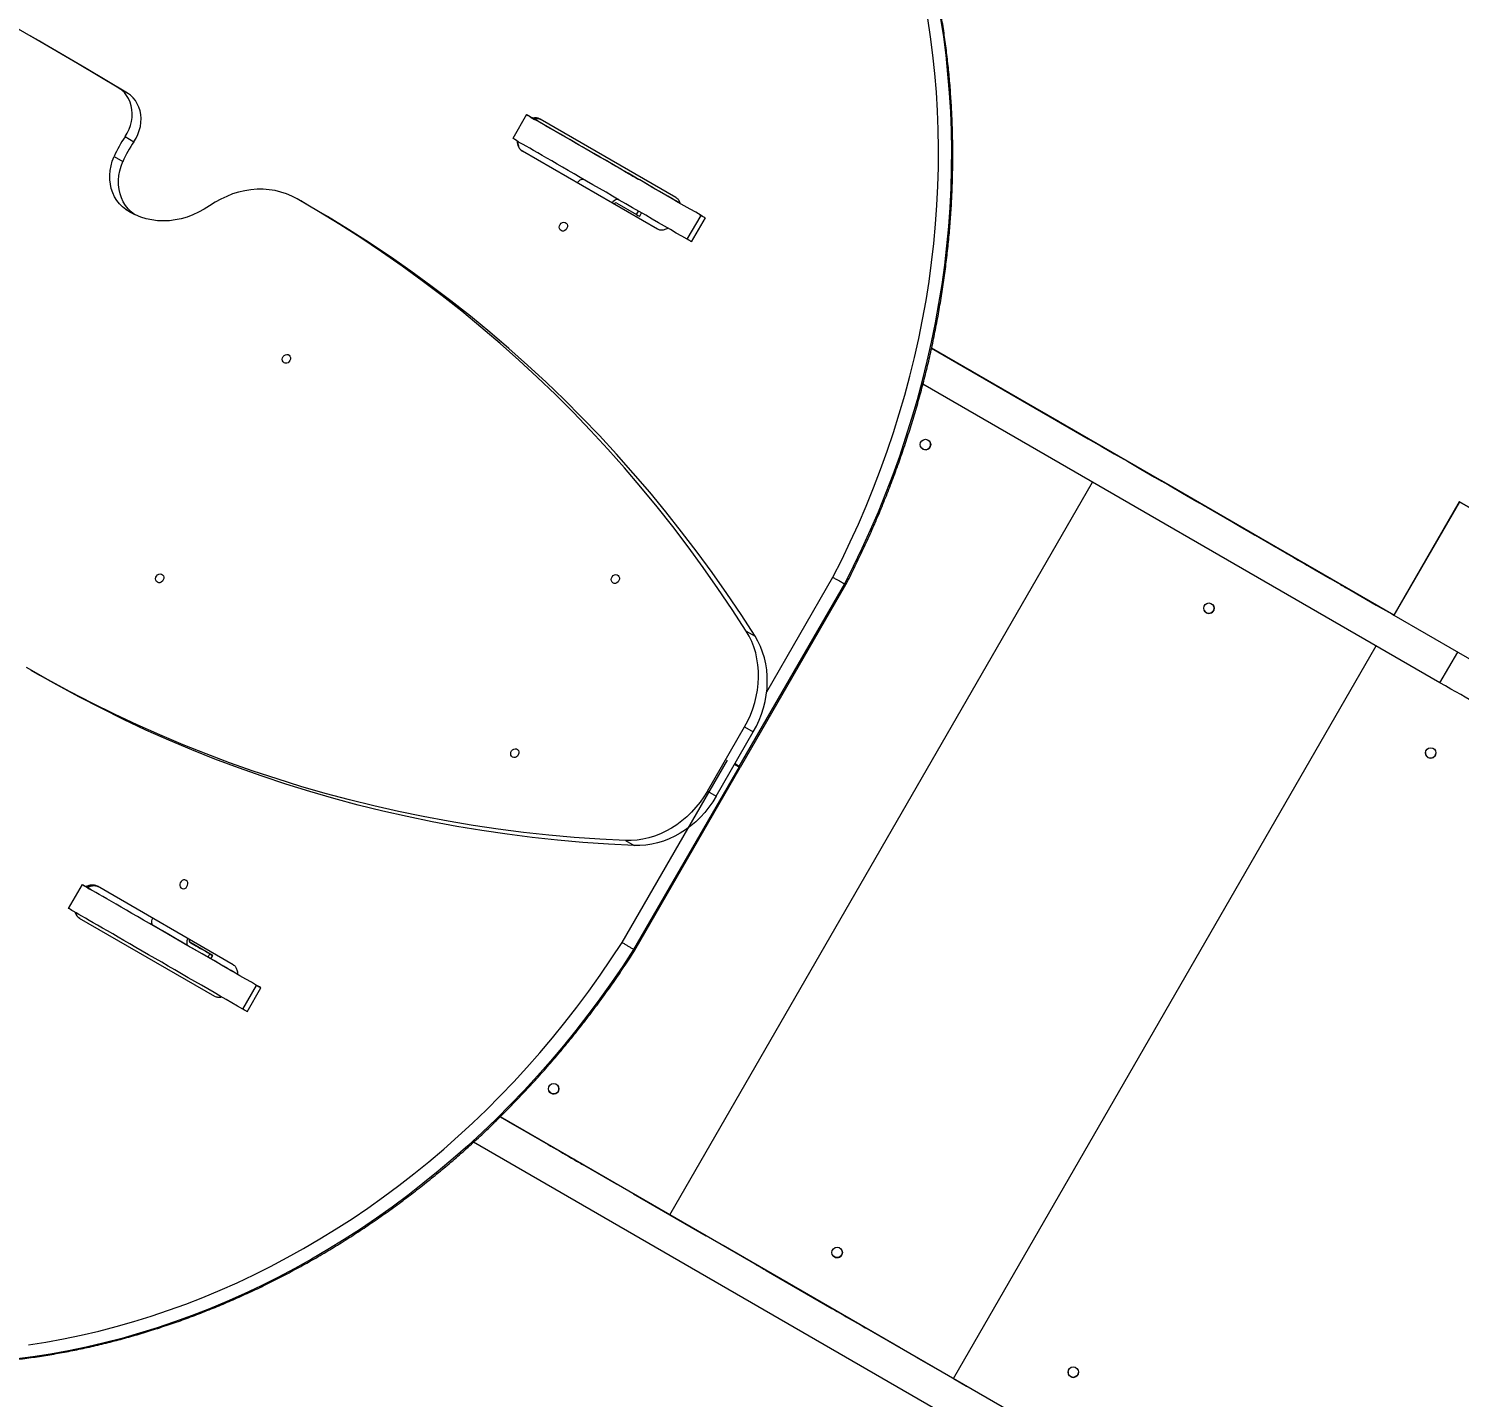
# Model space of a CAD drawing. Header units: millimetres. Extents: x -5713 to 5719, y -6024 to 5481.
# Drawn here: x -472 to 621, y 441 to 1486 of the extents above; entities that cross this region are included whole.
import ezdxf

# ---------------------------------------------------------------- set-up
doc = ezdxf.new("R2010")
doc.units = ezdxf.units.MM
for name, color, linetype in [('DIKOM_ОБЪЕКТ', 7, 'Continuous'), ('DIKOM_РАЗМЕР_ЗОНА', 7, 'Continuous'), ('DIKOM_РАЗМЕР_ОБЪЕКТА', 7, 'Continuous')]:
    doc.layers.add(name, color=color, linetype=linetype)
doc.styles.add('style1', font='arial.ttf', dxfattribs={"width": 0.8})
doc.dimstyles.new('1-50', dxfattribs={"dimtxt": 300, "dimasz": 200, "dimexe": 100, "dimexo": 0, "dimgap": 100, "dimtad": 1, "dimdec": 0, "dimtxsty": 'style1', "dimcen": 0, "dimclrd": 7, "dimclre": 7, "dimadec": 1, "dimazin": 2, "dimtfac": 1, "dimtdec": 0, "dimtmove": 1, "dimatfit": 3, "dimfxl": 0, "dimlwd": 25, "dimlwe": 18, "dimarcsym": 0})

# ---------------------------------------------------------------- blocks, each defined once
blk = doc.blocks.new('*D16')
at = {"layer": 'Defpoints', "color": 0, "transparency": 16777216}
for p in [(2713.8, 2377.7), (-3598, -60.3), (-3598, -5183.9)]:
    blk.add_point(p, dxfattribs=at)
at = {"layer": 'DIKOM_РАЗМЕР_ОБЪЕКТА', "color": 7, "lineweight": 18, "transparency": 16777216}
for p, q in [((2713.8, 2377.7), (2713.8, -5283.9)), ((-3598, -60.3), (-3598, -5283.9))]:
    blk.add_line(p, q, dxfattribs=at)
at = {"layer": 'DIKOM_РАЗМЕР_ОБЪЕКТА', "color": 7, "lineweight": 25, "transparency": 16777216}
blk.add_line((2513.8, -5183.9), (-3398, -5183.9), dxfattribs=at)
at = {"layer": 'DIKOM_РАЗМЕР_ОБЪЕКТА', "color": 7, "transparency": 16777216}
for points in [[(-3398, -5150.5), (-3398, -5217.2), (-3598, -5183.9)], [(2513.8, -5150.5), (2513.8, -5217.2), (2713.8, -5183.9)]]:
    blk.add_solid(points, dxfattribs=at)
at = {"layer": 'DIKOM_РАЗМЕР_ОБЪЕКТА', "color": 0, "transparency": 16777216, "insert": (-444.9, -4930.6), "char_height": 300, "attachment_point": 5, "style": 'style1'}
blk.add_mtext('6300', dxfattribs=at)
blk = doc.blocks.new('*D15')
at = {"layer": 'Defpoints', "color": 0, "transparency": 16777216}
for p in [(-612.3, 3980.9), (4699.9, 3980.9), (684.2, -2271.4)]:
    blk.add_point(p, dxfattribs=at)
at = {"layer": 'DIKOM_РАЗМЕР_ОБЪЕКТА', "color": 7, "lineweight": 18, "transparency": 16777216}
for p, q in [((-612.3, 3980.9), (4799.9, 3980.9)), ((684.2, -2271.4), (4799.9, -2271.4))]:
    blk.add_line(p, q, dxfattribs=at)
at = {"layer": 'DIKOM_РАЗМЕР_ОБЪЕКТА', "color": 7, "lineweight": 25, "transparency": 16777216}
blk.add_line((4699.9, -2071.4), (4699.9, 3780.9), dxfattribs=at)
at = {"layer": 'DIKOM_РАЗМЕР_ОБЪЕКТА', "color": 7, "transparency": 16777216}
for points in [[(4666.5, 3780.9), (4733.2, 3780.9), (4699.9, 3980.9)], [(4666.5, -2071.4), (4733.2, -2071.4), (4699.9, -2271.4)]]:
    blk.add_solid(points, dxfattribs=at)
at = {"layer": 'DIKOM_РАЗМЕР_ОБЪЕКТА', "color": 0, "transparency": 16777216, "insert": (4446.7, 2209.9), "char_height": 300, "attachment_point": 5, "rotation": 90, "style": 'style1'}
blk.add_mtext('6250', dxfattribs=at)
blk = doc.blocks.new('*D14')
at = {"layer": 'Defpoints', "color": 0, "transparency": 16777216}
for p in [(3820.9, 1133.9), (-5713, -129.1), (3820.9, -5924.4)]:
    blk.add_point(p, dxfattribs=at)
at = {"layer": 'DIKOM_РАЗМЕР_ЗОНА', "color": 7, "lineweight": 18, "transparency": 16777216}
for p, q in [((3820.9, 1133.9), (3820.9, -6024.4)), ((-5713, -129.1), (-5713, -6024.4))]:
    blk.add_line(p, q, dxfattribs=at)
at = {"layer": 'DIKOM_РАЗМЕР_ЗОНА', "color": 7, "lineweight": 25, "transparency": 16777216}
blk.add_line((-5513, -5924.4), (3620.9, -5924.4), dxfattribs=at)
at = {"layer": 'DIKOM_РАЗМЕР_ЗОНА', "color": 7, "transparency": 16777216}
for points in [[(-5513, -5891.1), (-5513, -5957.7), (-5713, -5924.4)], [(3620.9, -5891.1), (3620.9, -5957.7), (3820.9, -5924.4)]]:
    blk.add_solid(points, dxfattribs=at)
at = {"layer": 'DIKOM_РАЗМЕР_ЗОНА', "color": 0, "transparency": 16777216, "insert": (-409.5, -5671.2), "char_height": 300, "attachment_point": 5, "style": 'style1'}
blk.add_mtext('9600', dxfattribs=at)
blk = doc.blocks.new('*D13')
at = {"layer": 'Defpoints', "color": 0, "transparency": 16777216}
for p in [(-612.2, 5480.9), (971.7, -4271.4), (5619.4, -4271.4)]:
    blk.add_point(p, dxfattribs=at)
at = {"layer": 'DIKOM_РАЗМЕР_ЗОНА', "color": 7, "lineweight": 18, "transparency": 16777216}
for p, q in [((-612.2, 5480.9), (5719.4, 5480.9)), ((971.7, -4271.4), (5719.4, -4271.4))]:
    blk.add_line(p, q, dxfattribs=at)
at = {"layer": 'DIKOM_РАЗМЕР_ЗОНА', "color": 7, "lineweight": 25, "transparency": 16777216}
blk.add_line((5619.4, 5280.9), (5619.4, -4071.4), dxfattribs=at)
at = {"layer": 'DIKOM_РАЗМЕР_ЗОНА', "color": 7, "transparency": 16777216}
for points in [[(5586, 5280.9), (5652.7, 5280.9), (5619.4, 5480.9)], [(5586, -4071.4), (5652.7, -4071.4), (5619.4, -4271.4)]]:
    blk.add_solid(points, dxfattribs=at)
at = {"layer": 'DIKOM_РАЗМЕР_ЗОНА', "color": 0, "transparency": 16777216, "insert": (5366.2, 2209.9), "char_height": 300, "attachment_point": 5, "rotation": 90, "style": 'style1'}
blk.add_mtext('9750', dxfattribs=at)

msp = doc.modelspace()

# ---------------------------------------------------------------- linework, layer by layer
at = {"layer": 'DIKOM_ОБЪЕКТ', "color": 7, "linetype": 'Continuous', "lineweight": 15}
for p, q in [((-463.7, 1476.4), (-470.4, 1480.3)), ((-403.2, 1440.5), (-396.4, 1436.6)), ((-91.8, 1420.3), (-102.3, 1402.1)), ((-88.2, 1418.2), (-85.6, 1416.7)), ((22.4, 1357), (-81.3, 1416.9)), ((-398.4, 1403.5), (-391.6, 1399.6)), ((-406.8, 1388.3), (-400.1, 1384.4)), ((8.4, 1332.8), (-94.9, 1392.4)), ((-397.9, 1347.9), (-391.2, 1344.1)), ((-257.4, 1350.5), (-264.2, 1354.4)), ((-22.8, 1352.8), (-7.6, 1344)), ((-7.6, 1344), (-6.1, 1346.6)), ((-5.3, 1342.7), (-3.8, 1345.3)), ((25.4, 1352.7), (22.4, 1354.4)), ((22.4, 1354.4), (22.4, 1354.4)), ((31.1, 1325.1), (41.6, 1343.3)), ((34.4, 1323.2), (44.9, 1341.4)), ((8.4, 1332.8), (8.4, 1332.8)), ((315.3, 1185.6), (217.6, 1241.9)), ((313.6, 1186.6), (217.6, 1241.9)), ((217.6, 1241.9), (337.3, 1172.8)), ((570.8, 1038), (217.6, 1241.9)), ((313.6, 1186.6), (217.6, 1241.9)), ((217.6, 1241.9), (261.4, 1216.7)), ((280.9, 1205.4), (230.6, 1234.4)), ((606, 986.5), (211.1, 1214.5)), ((261.4, 1216.7), (261.4, 1216.7)), ((288.4, 1201), (288.5, 1201)), ((288.4, 1201), (288.4, 1201)), ((315.3, 1185.6), (315.3, 1185.6)), ((320.5, 1182.6), (320.5, 1182.6)), ((320.5, 1182.6), (320.5, 1182.6)), ((17.8, 580.2), (340.7, 1139.7)), ((388, 1143.6), (388, 1143.6)), ((531.8, 1060.6), (393.2, 1140.6)), ((393.2, 1140.6), (393.2, 1140.6)), ((530.1, 1061.6), (395, 1139.6)), ((530.1, 1061.6), (395, 1139.6)), ((420.1, 1125), (420.1, 1125.1)), ((427.6, 1120.7), (427.7, 1120.7)), ((427.7, 1120.7), (477.9, 1091.7)), ((620.7, 1124.7), (570.7, 1038.1)), ((620.8, 1124.6), (570.8, 1038)), ((620.8, 1124.6), (620.7, 1124.7)), ((700.8, 1078.5), (620.7, 1124.7)), ((707.4, 1074.6), (620.8, 1124.6)), ((497.4, 1080.4), (447.2, 1109.4)), ((477.9, 1091.7), (477.9, 1091.7)), ((504.9, 1076.1), (505, 1076)), ((504.9, 1076), (504.9, 1076.1)), ((70.8, 922.6), (151.3, 1062)), ((71.7, 922.1), (152.2, 1061.4)), ((91.7, 979.5), (142.3, 1067)), ((531.8, 1060.6), (531.8, 1060.6)), ((537, 1057.6), (537, 1057.6)), ((537, 1057.6), (537, 1057.6)), ((570.7, 1038.1), (570.7, 1038.1)), ((570.7, 1038.1), (570.7, 1038.1)), ((570.7, 1038.1), (570.7, 1038.1)), ((570.7, 1038.1), (570.7, 1038.1)), ((570.7, 1038.1), (570.7, 1038.1)), ((570.7, 1038.1), (570.7, 1038.1)), ((570.8, 1038), (570.7, 1038.1)), ((570.7, 1038.1), (570.7, 1038.1)), ((570.8, 1038), (657.4, 988)), ((76.1, 1025.9), (82.8, 1022)), ((234.3, 455.2), (557.2, 1014.7)), ((606, 986.5), (619.5, 1009.9)), ((-470.4, 996.2), (-463.7, 992.3)), ((46.4, 903.6), (74.8, 952.8)), ((74.8, 952.8), (81.5, 949)), ((53.1, 899.8), (81.5, 949)), ((-18.7, 788.2), (61.7, 927.4)), ((70.6, 922.2), (-9.9, 782.8)), ((-8.9, 782.3), (71.5, 921.7)), ((67.2, 924.2), (68.4, 923.5)), ((46.4, 903.6), (53.1, 899.8)), ((-16.2, 866), (-9.5, 862.1)), ((-431.2, 832.4), (-441.7, 814.2)), ((-315.8, 771.2), (-419.5, 831.1)), ((-427.6, 830.3), (-425, 828.8)), ((-329.8, 747), (-433.1, 806.6)), ((-350.3, 785.7), (-376.9, 801.1)), ((-333.5, 779.5), (-348.8, 788.3)), ((-335, 776.9), (-350.3, 785.7)), ((-335, 776.9), (-333.5, 779.5)), ((-332.8, 775.6), (-331.3, 778.2)), ((-312.6, 763.9), (-317, 766.5)), ((-317, 766.5), (-317, 766.5)), ((-308.4, 737.2), (-297.9, 755.4)), ((-329.8, 747), (-329.8, 747)), ((-305.1, 735.3), (-294.6, 753.5)), ((283, 427.1), (-111.9, 655)), ((-22.9, 603.7), (-111.8, 655)), ((-111.8, 655), (-75.1, 633.8)), ((-55.6, 622.6), (-105.9, 651.6)), ((269.5, 403.7), (-132.3, 635.6)), ((-75.1, 633.8), (-75.1, 633.8)), ((-48.1, 618.2), (-48, 618.2)), ((-48.1, 618.2), (-48.1, 618.2)), ((-10, 596.2), (17.8, 580.2)), ((17.8, 580.2), (45.5, 564.2)), ((193.6, 478.7), (58.5, 556.7)), ((83.6, 542.2), (83.6, 542.2)), ((91.1, 537.8), (91.2, 537.8)), ((91.2, 537.8), (141.4, 508.8)), ((160.9, 497.6), (110.7, 526.6)), ((141.4, 508.8), (141.4, 508.8)), ((168.4, 493.2), (168.5, 493.2)), ((168.4, 493.2), (168.4, 493.2)), ((206.5, 471.2), (234.3, 455.2)), ((234.3, 455.2), (244.3, 449.4))]:
    msp.add_line(p, q, dxfattribs=at)
at = {"layer": 'DIKOM_ОБЪЕКТ', "color": 7, "linetype": 'Continuous', "lineweight": 15, "flags": 128}
for points in [[(-403.2, 1440.5), (-434.7, 1459.4), (-466.5, 1478), (-498.5, 1496.3), (-530.6, 1514.3), (-563, 1531.9), (-595.5, 1549.2), (-628.2, 1566.2), (-661, 1582.8), (-694.1, 1599.1), (-727.3, 1615.1)], [(142.3, 1067), (149, 1080.4), (155.5, 1094), (161.8, 1107.7), (167.7, 1121.4), (173.3, 1135.4), (178.7, 1149.4), (183.8, 1163.4), (188.5, 1177.6), (193, 1191.9), (197.2, 1206.2), (201, 1220.5), (204.6, 1234.9), (207.8, 1249.4), (210.8, 1263.9), (213.4, 1278.4), (215.7, 1292.9), (217.7, 1307.5), (219.4, 1322), (220.7, 1336.6), (221.8, 1351.1), (222.5, 1365.6), (222.9, 1380.1), (223, 1394.5), (222.8, 1408.9), (222.2, 1423.2), (221.4, 1437.4), (220.2, 1451.6), (218.7, 1465.7), (216.9, 1479.7), (214.7, 1493.7)], [(151.3, 1062), (158.1, 1075.6), (164.7, 1089.3), (171, 1103.2), (177, 1117.1), (182.8, 1131.2), (188.2, 1145.4), (193.3, 1159.6), (198.1, 1174), (202.7, 1188.4), (206.9, 1202.9), (210.8, 1217.4), (214.4, 1232), (217.7, 1246.6), (220.7, 1261.3), (223.3, 1276), (225.7, 1290.7), (227.7, 1305.4), (229.4, 1320.1), (230.8, 1334.8), (231.8, 1349.5), (232.6, 1364.2), (233, 1378.9), (233.1, 1393.5), (232.9, 1408), (232.3, 1422.5), (231.4, 1436.9), (230.2, 1451.3), (228.7, 1465.6), (226.9, 1479.8), (224.7, 1493.8)], [(-396.4, 1436.6), (-428, 1455.6), (-459.8, 1474.2), (-463.7, 1476.4)], [(-398.4, 1403.5), (-396.7, 1406.2), (-395.3, 1409.1), (-394.2, 1412), (-393.4, 1415.1), (-393, 1418.2), (-392.9, 1421.2), (-393.1, 1424.2), (-393.6, 1427.1), (-394.5, 1429.9), (-395.7, 1432.5), (-397.2, 1434.9), (-398.9, 1437.1), (-400.9, 1438.9), (-403.2, 1440.5)], [(-391.6, 1399.6), (-390, 1402.3), (-388.6, 1405.2), (-387.5, 1408.1), (-386.7, 1411.2), (-386.2, 1414.3), (-386.1, 1417.3), (-386.3, 1420.4), (-386.9, 1423.3), (-387.8, 1426), (-389, 1428.6), (-390.4, 1431), (-392.2, 1433.2), (-394.2, 1435.1), (-396.4, 1436.6)], [(41.6, 1343.3), (37.5, 1345.7), (33.2, 1348.1), (28.8, 1350.7), (24.2, 1353.3), (19.5, 1356), (14.7, 1358.8), (9.8, 1361.6), (4.8, 1364.5), (-0.2, 1367.4), (-5.3, 1370.4), (-10.4, 1373.3), (-15.5, 1376.2), (-20.5, 1379.2), (-25.5, 1382), (-30.5, 1384.9), (-35.4, 1387.7), (-40.2, 1390.5), (-44.8, 1393.2), (-49.3, 1395.8), (-53.7, 1398.3), (-57.9, 1400.7), (-61.9, 1403.1), (-65.8, 1405.3), (-69.4, 1407.3), (-72.7, 1409.3), (-75.9, 1411.1), (-78.7, 1412.8), (-81.4, 1414.3), (-83.7, 1415.6), (-85.8, 1416.8), (-87.5, 1417.8), (-89, 1418.7), (-90.1, 1419.4), (-91, 1419.8), (-91.5, 1420.2), (-91.8, 1420.3), (-91.7, 1420.2), (-91.3, 1420), (-90.6, 1419.6), (-89.5, 1419), (-88.2, 1418.2)], [(-86, 1417), (-85.4, 1416.6), (-84.8, 1416.2), (-84.5, 1416.1), (-84.5, 1416.1), (-84.9, 1416.3), (-85.6, 1416.7)], [(25.5, 1352.7), (24.6, 1353.2), (22.1, 1354.6), (19.2, 1356.3), (16.1, 1358.1), (12.7, 1360), (9, 1362.2), (4.9, 1364.5), (0.6, 1367), (-4, 1369.7), (-8.9, 1372.5), (-14.2, 1375.5), (-19.6, 1378.7), (-25.4, 1382), (-31.5, 1385.5), (-37.9, 1389.2), (-44.5, 1393), (-51.4, 1397), (-58.6, 1401.2), (-66.1, 1405.5), (-73.8, 1409.9), (-81.8, 1414.6), (-86, 1417)], [(31.1, 1325.1), (27, 1327.5), (22.7, 1329.9), (18.3, 1332.5), (13.7, 1335.1), (9, 1337.8), (4.2, 1340.6), (-0.7, 1343.5), (-5.7, 1346.3), (-10.7, 1349.2), (-15.8, 1352.2), (-20.9, 1355.1), (-26, 1358), (-31, 1361), (-36, 1363.9), (-41, 1366.7), (-45.9, 1369.5), (-50.7, 1372.3), (-55.3, 1375), (-59.8, 1377.6), (-64.2, 1380.1), (-68.4, 1382.6), (-72.4, 1384.9), (-76.3, 1387.1), (-79.9, 1389.2), (-83.2, 1391.1), (-86.4, 1392.9), (-89.2, 1394.6), (-91.9, 1396.1), (-94.2, 1397.4), (-96.3, 1398.6), (-98, 1399.6), (-99.5, 1400.5), (-100.6, 1401.2), (-101.5, 1401.7), (-102, 1402), (-102.3, 1402.1), (-102.3, 1402.1)], [(-397.9, 1347.9), (-400.4, 1349.9), (-402.7, 1352.2), (-404.7, 1354.7), (-406.4, 1357.5), (-407.8, 1360.5), (-408.9, 1363.8), (-409.6, 1367.1), (-410, 1370.6), (-410.1, 1374.1), (-409.8, 1377.7), (-409.1, 1381.3), (-408.1, 1384.8), (-406.8, 1388.3)], [(-391.2, 1344.1), (-393.7, 1346), (-396, 1348.3), (-398, 1350.8), (-399.7, 1353.6), (-401.1, 1356.7), (-402.2, 1359.9), (-402.9, 1363.2), (-403.3, 1366.7), (-403.3, 1370.3), (-403, 1373.8), (-402.4, 1377.4), (-401.4, 1381), (-400.1, 1384.4)], [(-53, 1368.2), (-52.3, 1369), (-51.6, 1369.8), (-50.8, 1370.4), (-50, 1370.8), (-49.3, 1371), (-48.6, 1371), (-48, 1370.8)], [(-6.3, 1371), (-6.5, 1371.1), (-7, 1371.3), (-7.7, 1371.8), (-8.6, 1372.3), (-9.6, 1372.9), (-10.6, 1373.4), (-11.4, 1373.9), (-12, 1374.3), (-12.4, 1374.5), (-12.4, 1374.5), (-12, 1374.3), (-11.4, 1373.9), (-10.6, 1373.4), (-9.6, 1372.9), (-8.6, 1372.3), (-7.7, 1371.8), (-7, 1371.3), (-6.5, 1371.1), (-6.3, 1371)], [(-267, 1356), (-271, 1358.1), (-275.1, 1359.8), (-279.4, 1361.2), (-283.8, 1362.3), (-288.3, 1363), (-292.9, 1363.3), (-297.5, 1363.3), (-302.2, 1362.9), (-306.9, 1362.2), (-311.6, 1361.1), (-316.2, 1359.7), (-320.7, 1357.9), (-325.2, 1355.8), (-329.6, 1353.4), (-333.8, 1350.7)], [(76.1, 1025.9), (65.4, 1042.3), (54.5, 1058.5), (43.3, 1074.5), (31.8, 1090.2), (20, 1105.7), (8, 1120.9), (-4.3, 1135.8), (-16.9, 1150.5), (-29.7, 1164.9), (-42.8, 1179.1), (-56.1, 1193), (-69.7, 1206.5), (-83.6, 1219.8), (-97.6, 1232.9), (-111.9, 1245.6), (-126.5, 1258), (-141.2, 1270.2), (-156.2, 1282), (-171.4, 1293.5), (-186.8, 1304.7), (-202.4, 1315.6), (-218.3, 1326.2), (-234.3, 1336.5), (-250.6, 1346.4), (-267, 1356)], [(-21.3, 1355.4), (-21.9, 1355.6), (-22.6, 1355.6), (-23.3, 1355.4), (-24.1, 1355), (-24.9, 1354.4), (-25.7, 1353.6), (-26.3, 1352.8)], [(-333.8, 1350.7), (-338, 1348), (-342.2, 1345.7), (-346.6, 1343.7), (-351, 1342.1), (-355.5, 1340.8), (-360, 1339.9), (-364.5, 1339.3), (-369, 1339.1), (-373.5, 1339.3), (-377.9, 1339.9), (-382.2, 1340.8), (-386.4, 1342.1), (-390.4, 1343.7), (-394.3, 1345.6), (-397.9, 1347.9)], [(82.8, 1022), (72.1, 1038.5), (61.2, 1054.7), (50, 1070.6), (38.5, 1086.3), (26.7, 1101.8), (14.7, 1117), (2.4, 1132), (-10.2, 1146.6), (-23, 1161.1), (-36.1, 1175.2), (-49.4, 1189.1), (-63, 1202.7), (-76.8, 1216), (-90.9, 1229), (-105.2, 1241.7), (-119.7, 1254.1), (-134.5, 1266.3), (-149.5, 1278.1), (-164.7, 1289.6), (-180.1, 1300.8), (-195.7, 1311.7), (-211.6, 1322.3), (-227.6, 1332.6), (-243.8, 1342.5), (-257.4, 1350.5)], [(24.7, 1353.1), (23.5, 1353.7), (22.5, 1354.3), (21.8, 1354.7), (21.4, 1355), (21.2, 1355.1), (21.3, 1355), (21.7, 1354.8), (22.4, 1354.4)], [(-65.3, 1331.7), (-66.1, 1332.4), (-66.6, 1333.3), (-66.7, 1334.3), (-66.5, 1335.4), (-66, 1336.5), (-65.3, 1337.3), (-64.3, 1337.9), (-63.3, 1338.1), (-62.3, 1338), (-61.4, 1337.5), (-60.8, 1336.7), (-60.5, 1335.7), (-60.5, 1334.6), (-60.9, 1333.5), (-61.5, 1332.5), (-62.4, 1331.8), (-63.4, 1331.4), (-64.4, 1331.4), (-65.3, 1331.7)], [(-7.6, 1344), (-6.6, 1343.4), (-5.9, 1343), (-5.4, 1342.7), (-5.3, 1342.7)], [(40.5, 1343.9), (41.9, 1343.1), (43, 1342.5), (43.9, 1341.9), (44.5, 1341.6), (44.8, 1341.4), (44.8, 1341.4), (44.4, 1341.7), (43.7, 1342), (42.8, 1342.6), (41.6, 1343.3)], [(34.4, 1323.2), (34.3, 1323.3), (33.9, 1323.5), (33.2, 1323.9), (32.3, 1324.4), (31.1, 1325.1)], [(-276.9, 1230.8), (-277.7, 1231.5), (-278.1, 1232.4), (-278.3, 1233.5), (-278.1, 1234.6), (-277.6, 1235.6), (-276.8, 1236.4), (-275.9, 1237), (-274.8, 1237.2), (-273.9, 1237.1), (-273, 1236.6), (-272.4, 1235.8), (-272.1, 1234.8), (-272.1, 1233.7), (-272.4, 1232.6), (-273.1, 1231.7), (-273.9, 1230.9), (-274.9, 1230.5), (-276, 1230.5), (-276.9, 1230.8)], [(230.6, 1234.4), (228.6, 1235.6), (226.5, 1236.8), (224.2, 1238.1), (221.9, 1239.5), (219.5, 1240.8), (217.6, 1241.9)], [(249.5, 1223.6), (249.3, 1223.7), (248.9, 1223.9), (248.2, 1224.3), (247.3, 1224.8), (246.3, 1225.4), (245.2, 1226), (244.3, 1226.6), (243.5, 1227), (242.9, 1227.4), (242.6, 1227.5), (242.6, 1227.5), (242.9, 1227.4), (243.5, 1227), (244.3, 1226.6), (245.2, 1226), (246.3, 1225.4), (247.3, 1224.8), (248.2, 1224.3), (248.9, 1223.9), (249.3, 1223.7), (249.5, 1223.6)], [(261.4, 1216.7), (263.4, 1215.5), (265.6, 1214.3), (267.8, 1212.9), (270.2, 1211.6), (272.5, 1210.2), (274.8, 1208.9), (277.1, 1207.6), (279.2, 1206.4), (281.2, 1205.2), (283, 1204.2), (284.6, 1203.3), (286, 1202.5), (287, 1201.9), (287.8, 1201.4), (288.3, 1201.1), (288.4, 1201)], [(288.5, 1201), (288.3, 1201.1), (287.9, 1201.3), (287.3, 1201.7), (286.4, 1202.2), (285.3, 1202.8), (284, 1203.6), (282.5, 1204.4), (280.9, 1205.4)], [(313.6, 1186.6), (314.9, 1185.8), (316.2, 1185), (317.4, 1184.3), (318.5, 1183.7), (319.3, 1183.2), (320, 1182.9), (320.3, 1182.6), (320.5, 1182.6)], [(320.5, 1182.6), (320.3, 1182.6), (320, 1182.9), (319.3, 1183.2), (318.5, 1183.7), (317.4, 1184.3), (316.2, 1185), (314.9, 1185.8), (313.6, 1186.6)], [(337.3, 1172.8), (347.1, 1167.2), (357.1, 1161.4), (367.3, 1155.6), (377.6, 1149.6), (388, 1143.6), (398.6, 1137.5), (409.3, 1131.3), (420.2, 1125), (431.2, 1118.7), (442.3, 1112.3), (453.4, 1105.8), (464.7, 1099.3), (476.1, 1092.7), (487.5, 1086.1), (499, 1079.5), (510.6, 1072.8), (522.2, 1066.1), (533.9, 1059.4), (545.6, 1052.6), (557.3, 1045.8), (569.1, 1039), (570.7, 1038.1)], [(209.5, 1166.5), (210.1, 1165.7), (211, 1164.9)], [(388, 1143.6), (388.2, 1143.5), (388.6, 1143.3), (389.2, 1142.9), (390.1, 1142.4), (391.1, 1141.8), (392.3, 1141.1), (393.6, 1140.3), (395, 1139.6)], [(395, 1139.6), (393.6, 1140.3), (392.3, 1141.1), (391.1, 1141.8), (390.1, 1142.4), (389.2, 1142.9), (388.6, 1143.3), (388.2, 1143.5), (388, 1143.6)], [(420.1, 1125.1), (420.2, 1125), (420.6, 1124.8), (421.2, 1124.4), (422.1, 1123.9), (423.2, 1123.3), (424.5, 1122.5), (426, 1121.6), (427.7, 1120.7)], [(447.2, 1109.4), (445.1, 1110.6), (443, 1111.8), (440.7, 1113.1), (438.4, 1114.5), (436, 1115.8), (433.7, 1117.2), (431.5, 1118.5), (429.3, 1119.7), (427.3, 1120.9), (425.5, 1121.9), (423.9, 1122.8), (422.6, 1123.6), (421.5, 1124.2), (420.7, 1124.7), (420.2, 1124.9), (420.1, 1125)], [(466, 1098.6), (465.8, 1098.7), (465.4, 1098.9), (464.7, 1099.3), (463.8, 1099.8), (462.8, 1100.4), (461.7, 1101), (460.8, 1101.6), (460, 1102), (459.4, 1102.4), (459.1, 1102.6), (459.1, 1102.6), (459.4, 1102.4), (460, 1102), (460.8, 1101.6), (461.7, 1101), (462.8, 1100.4), (463.8, 1099.8), (464.7, 1099.3), (465.4, 1098.9), (465.8, 1098.7), (466, 1098.6)], [(477.9, 1091.7), (479.9, 1090.5), (482.1, 1089.3), (484.3, 1088), (486.7, 1086.6), (489, 1085.3), (491.3, 1083.9), (493.6, 1082.6), (495.7, 1081.4), (497.7, 1080.2), (499.5, 1079.2), (501.1, 1078.3), (502.5, 1077.5), (503.5, 1076.9), (504.3, 1076.4), (504.8, 1076.2), (504.9, 1076.1)], [(505, 1076), (504.8, 1076.1), (504.4, 1076.3), (503.8, 1076.7), (502.9, 1077.2), (501.9, 1077.8), (500.5, 1078.6), (499, 1079.4), (497.4, 1080.4)], [(-373.7, 1063.2), (-374.4, 1063.9), (-374.9, 1064.8), (-375, 1065.9), (-374.9, 1067), (-374.4, 1068), (-373.6, 1068.8), (-372.6, 1069.4), (-371.6, 1069.6), (-370.6, 1069.5), (-369.8, 1069), (-369.1, 1068.2), (-368.8, 1067.2), (-368.8, 1066.1), (-369.2, 1065), (-369.8, 1064.1), (-370.7, 1063.3), (-371.7, 1062.9), (-372.7, 1062.9), (-373.7, 1063.2)], [(-25.7, 1062.7), (-26.4, 1063.3), (-26.9, 1064.2), (-27.1, 1065.3), (-26.9, 1066.4), (-26.4, 1067.4), (-25.6, 1068.3), (-24.6, 1068.9), (-23.6, 1069.1), (-22.6, 1068.9), (-21.8, 1068.4), (-21.2, 1067.6), (-20.8, 1066.6), (-20.8, 1065.5), (-21.2, 1064.5), (-21.8, 1063.5), (-22.7, 1062.8), (-23.7, 1062.4), (-24.7, 1062.3), (-25.7, 1062.7)], [(530.1, 1061.6), (531.4, 1060.8), (532.7, 1060), (533.9, 1059.3), (535, 1058.7), (535.8, 1058.2), (536.5, 1057.9), (536.8, 1057.6), (537, 1057.6)], [(537, 1057.6), (536.8, 1057.6), (536.5, 1057.9), (535.8, 1058.2), (535, 1058.7), (533.9, 1059.3), (532.7, 1060), (531.4, 1060.8), (530.1, 1061.6)], [(74.8, 952.8), (77.2, 957.3), (79.3, 961.8), (81.1, 966.5), (82.6, 971.3), (83.8, 976.1), (84.7, 980.9), (85.3, 985.8), (85.5, 990.6), (85.4, 995.4), (85, 1000.2), (84.3, 1004.8), (83.3, 1009.4), (81.9, 1013.8), (80.3, 1018), (78.3, 1022.1), (76.1, 1025.9)], [(81.5, 949), (83.9, 953.4), (86, 958), (87.8, 962.6), (89.3, 967.4), (90.5, 972.2), (91.4, 977.1), (92, 981.9), (92.2, 986.8), (92.1, 991.6), (91.7, 996.3), (91, 1000.9), (90, 1005.5), (88.6, 1009.9), (87, 1014.1), (85, 1018.2), (82.8, 1022)], [(-16.2, 866), (-35.8, 867), (-55.3, 868.4), (-74.7, 870.1), (-94.1, 872.2), (-113.4, 874.7), (-132.5, 877.5), (-151.6, 880.7), (-170.6, 884.3), (-189.5, 888.2), (-208.3, 892.4), (-227, 897), (-245.6, 902), (-264, 907.3), (-282.3, 913), (-300.5, 919), (-318.5, 925.4), (-336.4, 932.1), (-354.1, 939.2), (-371.7, 946.6), (-389.1, 954.3), (-406.4, 962.4), (-423.5, 970.8), (-440.4, 979.6), (-457.1, 988.7), (-473.6, 998.1)], [(-9.5, 862.1), (-29.1, 863.2), (-48.6, 864.5), (-68, 866.3), (-87.4, 868.4), (-106.6, 870.8), (-125.8, 873.6), (-144.9, 876.8), (-163.9, 880.4), (-182.8, 884.3), (-201.6, 888.5), (-220.3, 893.1), (-238.8, 898.1), (-257.3, 903.4), (-275.6, 909.1), (-293.7, 915.1), (-311.8, 921.5), (-329.7, 928.2), (-347.4, 935.3), (-365, 942.7), (-382.4, 950.4), (-399.6, 958.5), (-416.7, 967), (-433.6, 975.7), (-450.4, 984.8), (-463.7, 992.3)], [(643.9, 964.7), (643.7, 964.7), (643.2, 965), (642.4, 965.5), (641.3, 966.1), (639.9, 966.9), (638.2, 967.9), (636.1, 969.1), (633.8, 970.5), (631.2, 972), (628.3, 973.6), (625.2, 975.4), (621.8, 977.4), (618.2, 979.5), (614.3, 981.7), (610.2, 984.1), (606, 986.5)], [(-102.4, 929.7), (-103.2, 930.4), (-103.7, 931.3), (-103.8, 932.3), (-103.6, 933.4), (-103.1, 934.5), (-102.4, 935.3), (-101.4, 935.9), (-100.4, 936.1), (-99.4, 936), (-98.5, 935.5), (-97.9, 934.7), (-97.6, 933.7), (-97.6, 932.6), (-98, 931.5), (-98.6, 930.5), (-99.5, 929.8), (-100.5, 929.4), (-101.5, 929.4), (-102.4, 929.7)], [(67.2, 924.2), (67.8, 923.9), (68.9, 923.2), (69.8, 922.7), (70.6, 922.2)], [(70.8, 922.6), (70, 923), (69.1, 923.6), (68, 924.2), (67.4, 924.5)], [(70.6, 922.2), (71.1, 921.9), (71.5, 921.7), (71.5, 921.7), (71.3, 921.8), (70.9, 922.1), (70.3, 922.4), (69.4, 922.9), (68.4, 923.5)], [(71.7, 922.1), (71.7, 922.1), (71.3, 922.3), (70.8, 922.6)], [(46.4, 903.6), (43.8, 899.4), (40.9, 895.3), (37.7, 891.4), (34.3, 887.7), (30.8, 884.2), (27, 881), (23.1, 878.1), (19, 875.5), (14.8, 873.2), (10.5, 871.1), (6.1, 869.4), (1.7, 868.1), (-2.8, 867), (-7.3, 866.4), (-11.8, 866), (-16.2, 866)], [(53.1, 899.8), (50.5, 895.5), (47.6, 891.4), (44.4, 887.5), (41.1, 883.8), (37.5, 880.4), (33.7, 877.2), (29.8, 874.2), (25.7, 871.6), (21.5, 869.3), (17.2, 867.3), (12.9, 865.6), (8.4, 864.2), (3.9, 863.2), (-0.6, 862.5), (-5.1, 862.1), (-9.5, 862.1)], [(-297.9, 755.4), (-301.9, 757.8), (-306.2, 760.2), (-310.6, 762.8), (-315.2, 765.4), (-319.9, 768.1), (-324.7, 770.9), (-329.6, 773.8), (-334.6, 776.6), (-339.6, 779.5), (-344.7, 782.5), (-349.8, 785.4), (-354.9, 788.3), (-359.9, 791.3), (-365, 794.2), (-369.9, 797), (-374.8, 799.8), (-379.6, 802.6), (-384.2, 805.3), (-388.8, 807.9), (-393.1, 810.4), (-397.3, 812.8), (-401.4, 815.2), (-405.2, 817.4), (-408.8, 819.5), (-412.2, 821.4), (-415.3, 823.2), (-418.2, 824.9), (-420.8, 826.4), (-423.1, 827.7), (-425.2, 828.9), (-426.9, 829.9), (-428.4, 830.8), (-429.6, 831.5), (-430.4, 831.9), (-431, 832.3), (-431.2, 832.4), (-431.1, 832.3), (-430.7, 832.1), (-430, 831.7), (-429, 831.1), (-427.6, 830.3)], [(-351.8, 835.6), (-352.7, 835.9), (-353.7, 835.9), (-354.7, 835.5), (-355.6, 834.8), (-356.2, 833.8), (-356.6, 832.7), (-356.6, 831.6), (-356.3, 830.6), (-355.7, 829.8), (-354.8, 829.3), (-353.8, 829.2), (-352.8, 829.4), (-351.8, 830), (-351.1, 830.8), (-350.6, 831.9), (-350.4, 833), (-350.5, 834), (-351, 835), (-351.8, 835.6)], [(-426.8, 829.9), (-425.7, 829.2), (-424.8, 828.7), (-424.2, 828.3), (-423.9, 828.2), (-424, 828.2), (-424.3, 828.4), (-425, 828.8)], [(-308.4, 737.2), (-312.4, 739.6), (-316.7, 742), (-321.1, 744.6), (-325.7, 747.2), (-330.4, 750), (-335.2, 752.7), (-340.1, 755.6), (-345.1, 758.4), (-350.1, 761.3), (-355.2, 764.3), (-360.3, 767.2), (-365.4, 770.1), (-370.4, 773.1), (-375.5, 776), (-380.4, 778.8), (-385.3, 781.6), (-390.1, 784.4), (-394.7, 787.1), (-399.3, 789.7), (-403.6, 792.2), (-407.8, 794.7), (-411.9, 797), (-415.7, 799.2), (-419.3, 801.3), (-422.7, 803.2), (-425.8, 805), (-428.7, 806.7), (-431.3, 808.2), (-433.6, 809.5), (-435.7, 810.7), (-437.4, 811.8), (-438.9, 812.6), (-440.1, 813.3), (-440.9, 813.8), (-441.5, 814.1), (-441.7, 814.2), (-441.7, 814.2)], [(-376.9, 801.1), (-377.4, 801.5), (-377.7, 802.1), (-377.9, 802.8), (-378, 803.7), (-377.8, 804.7), (-377.6, 805.7), (-377.2, 806.7)], [(-472.2, 480.9), (-458.8, 483), (-445.3, 485.5), (-431.9, 488.3), (-418.5, 491.4), (-405.1, 494.9), (-391.7, 498.7), (-378.4, 502.8), (-365.2, 507.3), (-352, 512.1), (-338.9, 517.2), (-325.8, 522.6), (-312.8, 528.4), (-300, 534.4), (-287.2, 540.8), (-274.5, 547.5), (-262, 554.5), (-249.5, 561.8), (-237.2, 569.4), (-225, 577.2), (-212.9, 585.4), (-201, 593.9), (-189.3, 602.6), (-177.7, 611.6), (-166.3, 620.8), (-155, 630.4), (-143.9, 640.2), (-133, 650.2), (-122.3, 660.5), (-111.8, 671), (-101.5, 681.8), (-91.4, 692.8), (-81.5, 704), (-71.8, 715.4), (-62.4, 727.1), (-53.2, 738.9), (-44.2, 750.9), (-35.4, 763.2), (-27, 775.6), (-18.7, 788.2)], [(-350.5, 791.3), (-350.9, 790.3), (-351.2, 789.3), (-351.3, 788.3), (-351.2, 787.4), (-351.1, 786.7), (-350.7, 786.1), (-350.3, 785.7)], [(-348.8, 788.3), (-347.3, 787.4), (-345.1, 786.1), (-342.9, 784.9), (-340.8, 783.7), (-338.8, 782.5), (-337, 781.5), (-335.4, 780.5), (-334, 779.7), (-332.9, 779.1), (-332, 778.6), (-331.5, 778.3), (-331.3, 778.2), (-331.4, 778.2), (-331.8, 778.5), (-332.5, 778.9), (-333.5, 779.5)], [(-348.8, 788.3), (-348.3, 788), (-347.2, 787.4), (-346.1, 786.7), (-345.2, 786.2), (-344.4, 785.7), (-343.8, 785.4), (-343.5, 785.2), (-343.5, 785.3), (-343.9, 785.5), (-344.5, 785.8), (-345.3, 786.3), (-346.3, 786.9), (-347.4, 787.5), (-348.5, 788.1), (-348.8, 788.3)], [(-9.9, 782.8), (-18.2, 770.1), (-26.8, 757.5), (-35.7, 745.2), (-44.8, 733), (-54.1, 721), (-63.6, 709.2), (-73.4, 697.6), (-83.4, 686.3), (-93.6, 675.2), (-104.1, 664.3), (-114.7, 653.6), (-125.5, 643.2), (-136.6, 633), (-147.8, 623.1), (-159.2, 613.5), (-170.8, 604.1), (-182.5, 595), (-194.4, 586.1), (-206.4, 577.6), (-218.6, 569.3), (-231, 561.3), (-243.4, 553.7), (-256, 546.3), (-268.8, 539.2), (-281.6, 532.4), (-294.5, 526), (-307.5, 519.8), (-320.7, 514), (-333.9, 508.5), (-347.2, 503.3), (-360.5, 498.5), (-373.9, 494), (-387.4, 489.8), (-400.9, 485.9), (-414.4, 482.4), (-428, 479.2), (-441.6, 476.4), (-455.2, 473.9), (-468.8, 471.8), (-482.5, 470)], [(-332.8, 775.6), (-332.9, 775.6), (-333.3, 775.9), (-334, 776.3), (-335, 776.9)], [(-312.6, 764), (-312.6, 764), (-314.8, 765.2), (-317.4, 766.7), (-320.2, 768.3), (-323.3, 770.1), (-326.8, 772.1), (-330.5, 774.3), (-332.8, 775.6)], [(-314.8, 765.2), (-315.9, 765.8), (-316.9, 766.4), (-317.6, 766.8), (-318.1, 767.1), (-318.2, 767.2), (-318.1, 767.1), (-317.7, 766.9), (-317, 766.5)], [(-298.9, 756), (-297.5, 755.2), (-296.4, 754.6), (-295.5, 754), (-294.9, 753.7), (-294.6, 753.5), (-294.6, 753.5), (-295, 753.8), (-295.7, 754.2), (-296.6, 754.7), (-297.9, 755.4)], [(-305.1, 735.3), (-305.1, 735.4), (-305.5, 735.6), (-306.2, 736), (-307.1, 736.5), (-308.4, 737.2)], [(-74.5, 674.6), (-73.9, 673.8), (-73, 673)], [(-105.9, 651.6), (-107.9, 652.7), (-110, 654), (-111.8, 655)], [(-75.1, 633.8), (-73.1, 632.7), (-70.9, 631.4), (-68.7, 630.1), (-66.3, 628.8), (-64, 627.4), (-61.7, 626.1), (-59.4, 624.8), (-57.3, 623.5), (-55.3, 622.4), (-53.5, 621.3), (-51.9, 620.4), (-50.5, 619.6), (-49.5, 619), (-48.7, 618.6), (-48.2, 618.3), (-48.1, 618.2)], [(-48, 618.2), (-48.2, 618.3), (-48.6, 618.5), (-49.2, 618.8), (-50.1, 619.3), (-51.2, 620), (-52.5, 620.7), (-54, 621.6), (-55.6, 622.6)], [(83.6, 542.2), (83.7, 542.1), (84.1, 541.9), (84.7, 541.6), (85.6, 541.1), (86.7, 540.4), (88, 539.7), (89.5, 538.8), (91.2, 537.8)], [(110.7, 526.6), (108.6, 527.7), (106.5, 529), (104.2, 530.3), (101.9, 531.6), (99.5, 533), (97.2, 534.3), (95, 535.6), (92.8, 536.9), (90.8, 538), (89, 539.1), (87.4, 540), (86.1, 540.8), (85, 541.4), (84.2, 541.8), (83.7, 542.1), (83.6, 542.2)], [(141.4, 508.8), (143.4, 507.7), (145.6, 506.4), (147.8, 505.1), (150.2, 503.8), (152.5, 502.4), (154.8, 501.1), (157.1, 499.8), (159.2, 498.5), (161.2, 497.4), (163, 496.4), (164.6, 495.4), (166, 494.7), (167, 494), (167.8, 493.6), (168.3, 493.3), (168.4, 493.2)], [(168.5, 493.2), (168.3, 493.3), (167.9, 493.5), (167.3, 493.9), (166.4, 494.4), (165.4, 495), (164, 495.7), (162.5, 496.6), (160.9, 497.6)]]:
    msp.add_lwpolyline(points, dxfattribs=at)
at = {"layer": 'DIKOM_ОБЪЕКТ', "color": 7, "linetype": 'Continuous', "lineweight": 15}
for centre in [(213, 1168.4), (429.5, 1043.4), (598.9, 932.9), (-71, 676.5), (145.5, 551.5), (325.9, 460.1)]:
    msp.add_circle(centre, 4, dxfattribs=at)
for centre, radius, start, end in [((-85.2, 1410), 7.89, 60.8055, 104.772), ((-84.7, 1409.8), 7.89, 60.8055, 104.772), ((-324.7, 1352.6), 89.5, 145.3767, 156.5208), ((-318, 1348.7), 89.5, 145.3767, 156.5208), ((-90.3, 1399.6), 8.47, 176.3605, 237.7361), ((-23.3, 1350.9), 1.93, 75.6862, 145.6911), ((213, 1168.4), 4, 240, 28.8106), ((429.5, 1043.4), 4, 208.8106, 28.8106), ((598.9, 932.9), 4, 174.6099, 301.1812), ((598.9, 932.9), 4, 301.1812, 354.6099), ((-423.5, 823.6), 8.47, 62.2605, 123.6924), ((-423, 823.3), 8.47, 62.2605, 123.6921), ((-429, 813.4), 7.89, 195.26, 239.1897), ((-347.4, 789.6), 1.93, 154.3422, 224.3327), ((-71, 676.5), 4, 240, 28.8106), ((145.5, 551.5), 4, 208.8106, 28.8106), ((325.9, 460.1), 4, 174.6099, 301.1812), ((325.9, 460.1), 4, 301.1812, 354.6099)]:
    msp.add_arc(centre, radius, start, end, dxfattribs=at)
for points, knots in [([(152.2, 1061.4), (152.7, 1062.5), (155.5, 1067.7), (160.2, 1077.3), (166.3, 1090.1), (172.2, 1103.1), (177.8, 1116.2), (183.2, 1129.3), (188.3, 1142.6), (193.2, 1155.9), (197.7, 1169.3), (202.1, 1182.8), (206.1, 1196.3), (209.9, 1209.9), (213.4, 1223.5), (216.7, 1237.2), (219.6, 1250.9), (222.3, 1264.7), (224.7, 1278.4), (226.9, 1292.2), (228.7, 1306), (230.3, 1319.8), (231.6, 1333.5), (232.6, 1347.3), (233.3, 1361), (233.8, 1374.8), (233.9, 1388.4), (233.8, 1402.1), (233.4, 1415.7), (232.7, 1429.2), (231.8, 1442.7), (230.5, 1456.1), (229, 1469.5), (227.2, 1482.7), (225.1, 1495.9), (222.7, 1509), (220, 1522), (217.1, 1534.9), (213.9, 1547.6), (210.4, 1560.3), (206.7, 1572.8), (202.7, 1585.2), (198.4, 1597.4), (193.8, 1609.6), (189, 1621.5), (183.9, 1633.3), (178.6, 1645), (173, 1656.5), (167.7, 1666.8), (164.2, 1673.2), (162.7, 1675.9)], [0, 0, 0, 0, 0.005204, 0.026497, 0.04779, 0.069084, 0.090377, 0.111671, 0.132964, 0.154257, 0.175551, 0.196844, 0.218137, 0.23943, 0.260723, 0.282016, 0.303308, 0.324601, 0.345893, 0.367185, 0.388477, 0.409768, 0.431059, 0.45235, 0.47364, 0.49493, 0.516219, 0.537508, 0.558797, 0.580084, 0.601371, 0.622658, 0.643943, 0.665228, 0.686512, 0.707795, 0.729077, 0.750358, 0.771637, 0.792916, 0.814194, 0.83547, 0.856745, 0.878018, 0.89929, 0.920561, 0.94183, 0.963097, 0.984363, 1, 1, 1, 1]), ([(-86.1, 1417), (-86, 1417.1), (-85.4, 1417.3), (-84.4, 1417.4), (-83.2, 1417.4), (-82, 1417.2), (-81.2, 1416.8), (-80.9, 1416.6)], [0, 0, 0, 0, 0.049133, 0.268633, 0.495035, 0.732624, 1, 1, 1, 1]), ([(-94.9, 1392.4), (-95, 1392.5), (-95.5, 1392.8), (-96.2, 1393.4), (-97, 1394.5), (-97.5, 1395.6), (-97.9, 1397), (-98.1, 1398.4), (-98, 1399.3), (-98, 1399.6)], [0, 0, 0, 0, 0.067759, 0.262038, 0.425168, 0.579597, 0.74333, 0.900944, 1, 1, 1, 1]), ([(22.4, 1357), (22.6, 1356.9), (23.1, 1356.6), (23.8, 1356), (24.5, 1354.9), (25.1, 1353.9), (25.3, 1353.1), (25.4, 1352.7)], [0, 0, 0, 0, 0.09751, 0.377089, 0.611843, 0.834076, 1, 1, 1, 1]), ([(16.3, 1333.7), (16.2, 1333.6), (15.7, 1333.2), (14.7, 1332.7), (13.3, 1332.2), (12, 1332), (10.7, 1332), (9.5, 1332.2), (8.8, 1332.6), (8.4, 1332.8)], [0, 0, 0, 0, 0.028572, 0.178999, 0.330765, 0.485252, 0.644598, 0.811817, 1, 1, 1, 1]), ([(142.3, 1067), (142.3, 1067), (142.7, 1066.7), (143.8, 1066.1), (145.8, 1065.1), (148, 1063.9), (150, 1062.8), (150.8, 1062.2), (151.3, 1062)], [0, 0, 0, 0, 0.006361, 0.141504, 0.3562, 0.570823, 0.785411, 1, 1, 1, 1]), ([(151.3, 1062), (151.6, 1061.8), (152.2, 1061.5), (152.1, 1061.5), (152.1, 1061.5)], [0, 0, 0, 0, 0.619668, 1, 1, 1, 1]), ([(-426.9, 829.9), (-426.8, 830), (-426.3, 830.4), (-425.3, 830.9), (-424, 831.4), (-422.7, 831.6), (-421.4, 831.6), (-420.2, 831.4), (-419.5, 831), (-419.1, 830.8)], [0, 0, 0, 0, 0.028176, 0.178664, 0.33049, 0.485037, 0.644441, 0.81172, 1, 1, 1, 1]), ([(-433.1, 806.6), (-433.2, 806.7), (-433.7, 807), (-434.4, 807.6), (-435.2, 808.7), (-435.7, 809.7), (-435.9, 810.6), (-436, 810.9)], [0, 0, 0, 0, 0.096287, 0.372363, 0.604183, 0.823635, 1, 1, 1, 1]), ([(-9.9, 782.8), (-10.3, 783.1), (-11.2, 783.6), (-13.2, 784.8), (-15.3, 786.1), (-17.2, 787.2), (-18.3, 787.9), (-18.7, 788.2), (-18.7, 788.2)], [0, 0, 0, 0, 0.214589, 0.429177, 0.6438, 0.858496, 0.993639, 1, 1, 1, 1]), ([(-535.9, 466), (-533.6, 466.1), (-527.2, 466.2), (-516.4, 466.7), (-503.7, 467.5), (-491, 468.6), (-478.2, 470.1), (-465.4, 471.8), (-452.7, 473.9), (-439.9, 476.2), (-427.2, 478.9), (-414.5, 481.8), (-401.8, 485.1), (-389.1, 488.6), (-376.5, 492.5), (-363.9, 496.6), (-351.4, 501), (-338.9, 505.8), (-326.5, 510.8), (-314.2, 516), (-301.9, 521.6), (-289.7, 527.5), (-277.6, 533.6), (-265.6, 540), (-253.7, 546.6), (-242, 553.5), (-230.3, 560.7), (-218.7, 568.2), (-207.3, 575.9), (-196, 583.8), (-184.8, 592), (-173.8, 600.5), (-162.9, 609.2), (-152.1, 618.1), (-141.5, 627.2), (-131.1, 636.6), (-120.8, 646.2), (-110.8, 656), (-100.8, 666.1), (-91.1, 676.3), (-81.6, 686.7), (-72.2, 697.4), (-63.1, 708.2), (-54.1, 719.2), (-45.3, 730.4), (-36.8, 741.8), (-28.4, 753.3), (-20.3, 765), (-13.8, 774.7), (-10.1, 780.5), (-9, 782.3)], [0, 0, 0, 0, 0.011262, 0.032523, 0.053786, 0.07505, 0.096315, 0.117582, 0.138851, 0.160121, 0.181393, 0.202665, 0.22394, 0.245215, 0.266492, 0.28777, 0.309049, 0.330329, 0.35161, 0.372892, 0.394175, 0.415459, 0.436744, 0.458029, 0.479316, 0.500602, 0.52189, 0.543178, 0.564466, 0.585755, 0.607045, 0.628335, 0.649625, 0.670916, 0.692207, 0.713498, 0.734789, 0.756081, 0.777373, 0.798665, 0.819957, 0.84125, 0.862542, 0.883835, 0.905128, 0.926421, 0.947714, 0.969007, 0.9903, 1, 1, 1, 1]), ([(-9, 782.4), (-9, 782.4), (-9, 782.3), (-9.5, 782.7), (-9.9, 782.8)], [0, 0, 0, 0, 0.380251, 1, 1, 1, 1]), ([(-315.8, 771.2), (-315.7, 771.1), (-315.2, 770.8), (-314.4, 770.2), (-313.7, 769.1), (-313.1, 767.9), (-312.7, 766.6), (-312.5, 765.2), (-312.6, 764.3), (-312.6, 764)], [0, 0, 0, 0, 0.067909, 0.262619, 0.426115, 0.58089, 0.744989, 0.902954, 1, 1, 1, 1]), ([(-324.5, 746.6), (-324.6, 746.5), (-325.2, 746.3), (-326.2, 746.2), (-327.5, 746.2), (-328.7, 746.4), (-329.4, 746.8), (-329.8, 747)], [0, 0, 0, 0, 0.04874, 0.268325, 0.494812, 0.732486, 1, 1, 1, 1])]:
    msp.add_open_spline(points, degree=3, knots=knots, dxfattribs=at)

# ---------------------------------------------------------------- dimensions: what is measured, and where the dimension line sits
at = {"layer": 'DIKOM_РАЗМЕР_ЗОНА'}
dim = msp.add_linear_dim(base=(5619.4, -4271.4), p1=(-612.2, 5480.9), p2=(971.7, -4271.4), angle=90, text='9750', dimstyle='1-50', override={"dimscale": 1, "dimtix": 0, "dimtofl": 1, "dimtmove": 1, "dimatfit": 3}, dxfattribs=at)
dim.commit()
dim.dimension.update_dxf_attribs({"geometry": '*D13', "text_midpoint": (5619.4, 2209.9), "dimtype": 160})
dim = msp.add_linear_dim(base=(3820.9, -5924.4), p1=(-5713, -129.1), p2=(3820.9, 1133.9), text='9600', dimstyle='1-50', override={"dimscale": 1, "dimtix": 0, "dimtofl": 1, "dimtmove": 1, "dimatfit": 3}, dxfattribs=at)
dim.commit()
dim.dimension.update_dxf_attribs({"geometry": '*D14', "text_midpoint": (-409.5, -5924.4), "dimtype": 160})
at = {"layer": 'DIKOM_РАЗМЕР_ОБЪЕКТА'}
dim = msp.add_linear_dim(base=(4699.9, 3980.9), p1=(684.2, -2271.4), p2=(-612.3, 3980.9), angle=90, text='6250', dimstyle='1-50', override={"dimscale": 1, "dimtix": 0, "dimtofl": 1, "dimtmove": 1, "dimatfit": 3}, dxfattribs=at)
dim.commit()
dim.dimension.update_dxf_attribs({"geometry": '*D15', "text_midpoint": (4699.9, 2209.9), "dimtype": 160})
dim = msp.add_linear_dim(base=(-3598, -5183.9), p1=(2713.8, 2377.7), p2=(-3598, -60.3), text='6300', dimstyle='1-50', override={"dimscale": 1, "dimtix": 0, "dimtofl": 1, "dimtmove": 1, "dimatfit": 3}, dxfattribs=at)
dim.commit()
dim.dimension.update_dxf_attribs({"geometry": '*D16', "text_midpoint": (-444.9, -5183.9), "dimtype": 160})

doc.saveas('drawing.dxf')
